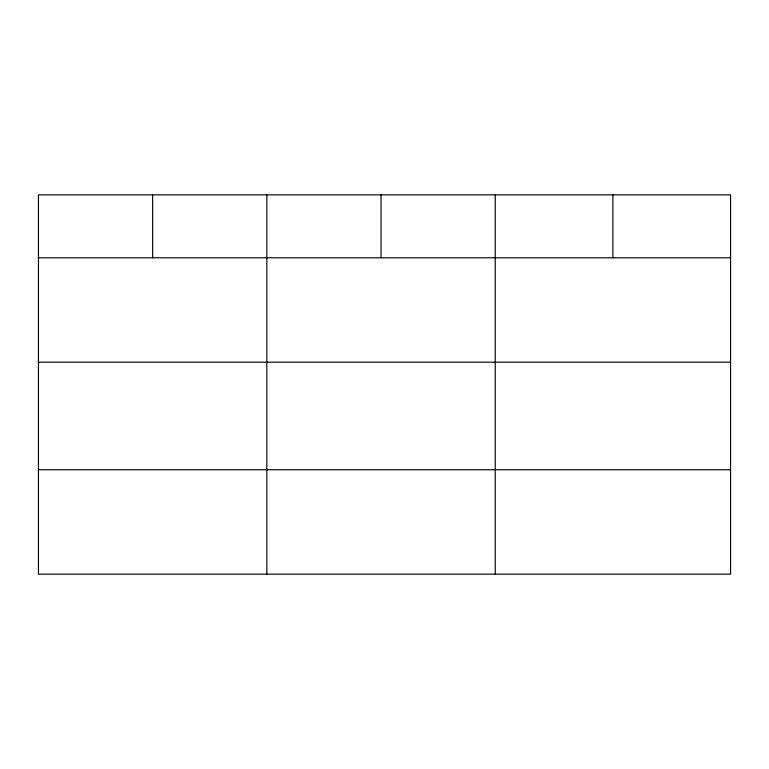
<?xml version="1.0" encoding="UTF-8"?>
<svg xmlns="http://www.w3.org/2000/svg" width="769" height="769" viewBox="0 0 769 769"><rect width="100%" height="100%" fill="white"/><g stroke="black" fill="none" stroke-linecap="round" stroke-linejoin="round"><path stroke-width="1.15" d="M730.55 362.18L730.55 194.855L38.45 194.855L38.45 574.145L730.55 574.145L730.55 362.18L38.45 362.18M38.45 257.788L730.55 257.788M38.45 469.744L730.55 469.744M612.893 194.855L612.893 257.788M495.236 194.855L495.236 574.145M381.039 194.855L381.039 257.788M266.843 194.855L266.843 574.145M152.647 194.855L152.647 257.788"/></g></svg>
